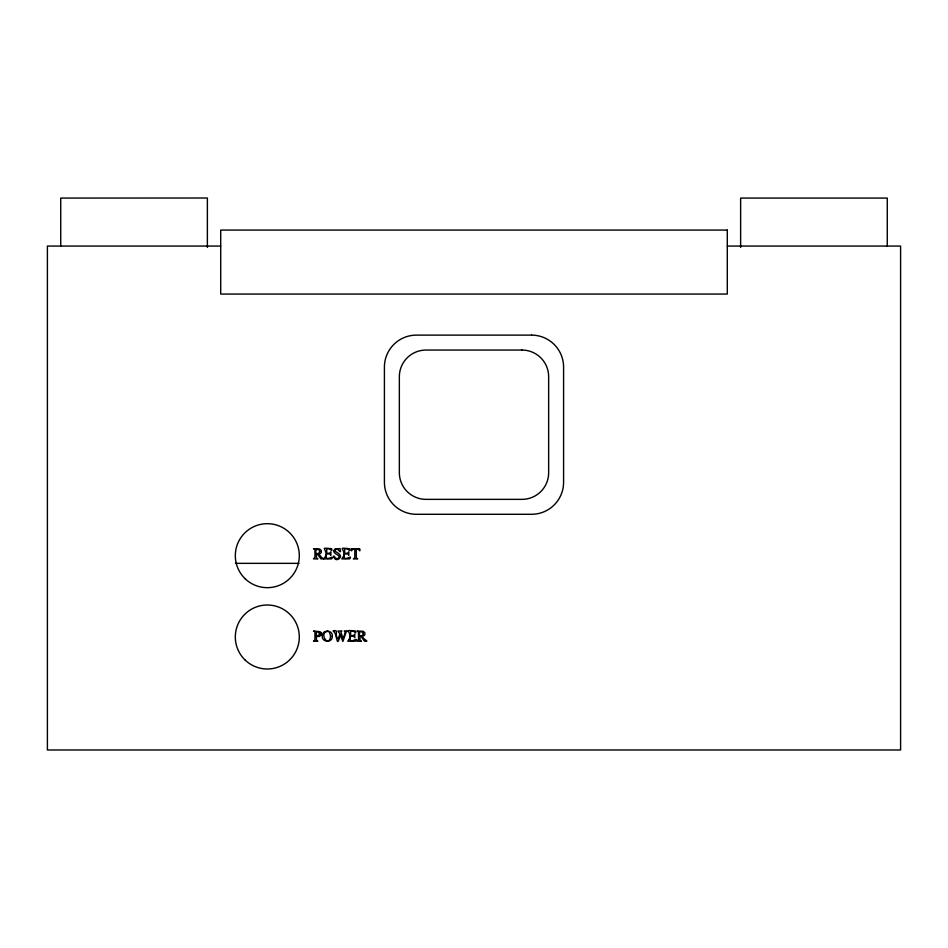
<?xml version="1.0" encoding="UTF-8"?>
<svg xmlns="http://www.w3.org/2000/svg" width="948" height="948" viewBox="0 0 948 948"><rect width="100%" height="100%" fill="white"/><g stroke="black" fill="none" stroke-linecap="round" stroke-linejoin="round"><path stroke-width="1.42" d="M321.052 634.97L321.123 632.991L320.116 631.688L313.504 631.024L314.76 631.629L314.961 632.826L314.926 640.113L313.504 641.204L317.864 641.204L316.454 640.184L316.407 636.44L319.452 636.452L321.052 634.97A2.998 2.998 0 0 0 321.123 632.991M220.706 246.065L47.4 246.065L47.4 749.986L900.6 749.986L900.6 246.065L727.294 246.065M323.635 558.893L320.922 558.893L317.473 554.142L316.407 554.142L316.454 557.874L317.864 558.893L313.504 558.893L314.973 557.092L314.914 549.733L313.504 548.714L319.606 548.951L321.313 550.515L321.301 552.21A2.429 2.429 0 0 1 320.495 553.288L318.943 553.94L321.716 557.697L323.635 558.621M235.436 563.349L298.964 563.349M887.269 246.065L887.269 198.073L740.625 198.073L740.625 247.369M207.375 247.369L207.375 198.013L60.731 198.073L60.731 246.065M351.435 548.714C350.748 553.964 352.016 547.743 354.836 549.354L354.789 557.839L353.391 558.893L357.716 558.893L356.329 557.898L356.282 549.354C359.055 547.719 360.477 553.94 359.742 548.714L351.435 548.714M330.603 636.262C328.838 649.179 318.066 631.913 327.972 631.404A2.654 2.654 0 0 1 329.572 632.363L330.603 636.262M358.557 639.402L357.088 641.204L361.449 641.204L360.039 640.184L359.991 636.452L361.058 636.452L364.506 641.204C370.917 642.069 362.112 639.106 362.527 636.25L364.079 635.598A2.429 2.429 0 0 0 364.885 634.52L364.897 632.826L363.191 631.261L357.088 631.024L358.498 632.043L358.557 639.402M332.321 636.061C332.807 643.751 320.353 642.341 322.45 634.923A4.989 4.989 0 0 1 324.003 632.126L327.427 630.787L330.864 632.292A4.989 4.989 0 0 1 332.286 634.982L332.321 636.061M325.271 557.104L323.813 558.893L331.67 558.893C335.699 553.17 323.624 564.167 326.716 553.845L329.904 553.999L330.828 555.362L330.828 551.819L329.679 553.229L326.716 553.3L326.716 549.271C329.75 546.439 332.724 553.75 331.67 548.714C317.509 547.434 328.683 548.217 325.271 557.104M343.223 557.104L341.766 558.893L349.611 558.893C353.651 553.17 341.576 564.167 344.669 553.845L347.845 553.999L348.781 555.362L348.781 551.819L347.632 553.229L344.669 553.3L344.669 549.271C347.703 546.439 350.677 553.75 349.611 548.714C335.45 547.434 346.636 548.217 343.223 557.104M349.208 639.414L347.75 641.204L355.595 641.204C359.624 635.48 347.561 646.477 350.642 636.155L353.829 636.309L354.765 637.672L354.765 634.129L353.604 635.539L350.642 635.61L350.642 631.581C353.675 628.749 356.661 636.061 355.595 631.024C341.434 629.745 352.62 630.527 349.208 639.414M319.76 551.428C319.026 555.054 313.883 554.319 316.407 549.425L318.836 549.627L319.76 551.428M333.909 550.634C332.89 554.485 342.299 554.971 338.104 558.419A3.128 3.128 0 0 1 335.177 557.779C332.167 551.961 333.66 562.816 339.242 558.656C343.058 555.801 337.808 552.708 335.379 551.499C335.391 543.18 342.595 557.779 339.953 548.477C338.495 549.556 334.537 547.209 333.909 550.634M363.345 633.738C362.61 637.364 357.467 636.629 359.991 631.735L362.42 631.937L363.345 633.738M319.547 633.987L318.362 636.013L316.407 636.013L316.407 631.771L318.516 631.913L319.547 633.987M345.392 631.937L343.129 638.845L340.842 631.972L341.92 631.024L337.95 631.024L339.917 633.987L338.223 638.845C333.506 635.018 339.751 628.927 333.115 631.024C337.725 633.394 336.244 650.743 340.261 634.935L342.88 641.44L346.186 631.984L347.312 631.024L344.266 631.024L345.392 631.937M727.294 230.068L220.706 230.068L220.706 294.058L727.294 294.058L727.294 230.068M531.591 335.118L416.409 335.118A31.995 31.995 0 0 0 384.414 367.113L384.414 482.295A31.995 31.995 0 0 0 416.409 514.29L531.591 514.29A31.995 31.995 0 0 0 563.586 482.295L563.586 367.113A31.995 31.995 0 0 0 531.591 335.118M521.993 350.049L426.007 350.049A26.663 26.663 0 0 0 399.345 376.712L399.345 472.697A26.663 26.663 0 0 0 426.007 499.359L521.993 499.359A26.663 26.663 0 0 0 548.655 472.697L548.655 376.712A26.663 26.663 0 0 0 521.993 350.049M245.117 660.045A31.995 31.995 0 0 0 298.371 644.699A31.995 31.995 0 0 0 258.449 606.258A31.995 31.995 0 0 0 245.117 660.045M245.117 578.718A31.995 31.995 0 0 0 298.371 563.373A31.995 31.995 0 0 0 258.449 524.931A31.995 31.995 0 0 0 245.117 578.718"/></g></svg>
